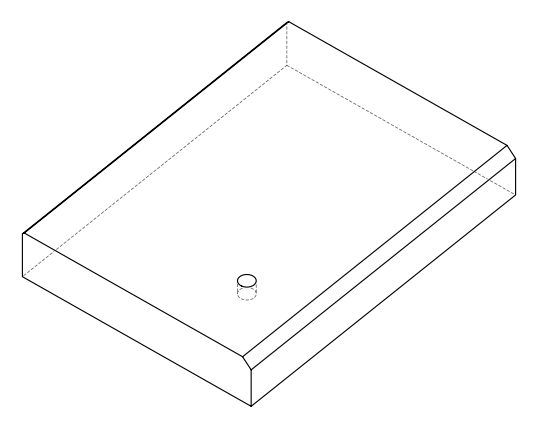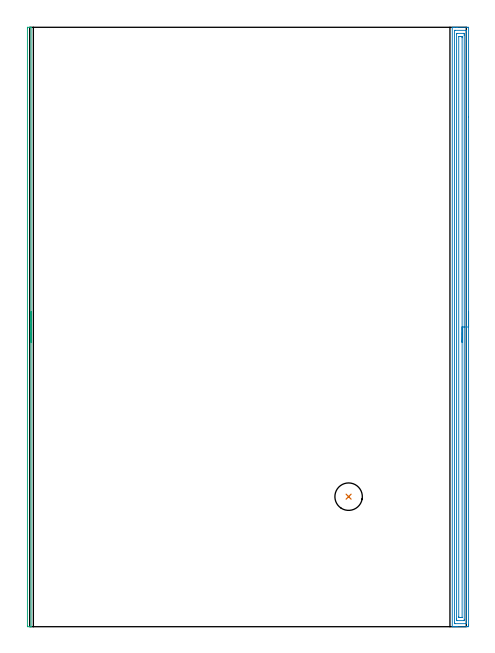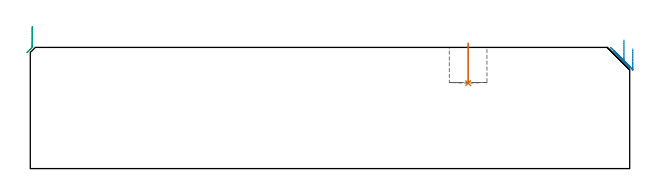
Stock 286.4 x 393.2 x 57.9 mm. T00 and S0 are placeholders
(PLAN: 3 operations, 1 tool changes, 16.2 min)
(1 INDEXABLE_INSERT_DRILL_BLIND_HOLE_FROM_SOLID | STEP1POCKET | NXT0302_007 | 0.08 min | 4291 mm3)
(2 AREA_MILL | FG_CHAMFER_SURFACE | UGT0205_001 | 12.83 min | 22505 mm3)
(3 AREA_MILL_1 | FG_CHAMFER_SURFACE_1 | UGT0205_001 | 3.3 min | 1125 mm3)
(TOOL NXT0302_007 | Index. Insert Drill 18mm [880-D1800L25-05] | D18 PA176 FL90 Z2)
(TOOL UGT0205_001 | Chamfer Mill 20 x 3 x 45 deg. | D20 FL50 Z2)
(OP 1 INDEXABLE_INSERT_DRILL_BLIND_HOLE_FROM_SOLID)
G17 G21 G94 G90
T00 M6
G54
G17 G0 G90 X209.2 Y85.3 S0 M3
G43 Z67.9 H1
G94 G81 G98 Z40.8 F250. R59.9
G80
M5
M2
(OP 2 AREA_MILL)
G17 G21 G94 G90
T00 M6
G54
G17 G0 G90 X287.9 Y206.6 S1061 M3
G43 Z67.9 H0
Z57.2
G94 G1 Y206.562 Z56.328 F250.
Y206.448 Z55.463
Y206.259 Z54.612
Y205.997 Z53.78
Y205.663 Z52.974
Y205.26 Z52.2
Y204.792 Z51.464
Y204.26 Z50.772
Y203.671 Z50.129
Y203.028 Z49.54
Y202.336 Z49.008
Y201.6 Z48.54
Y200.826 Z48.137
Y200.02 Z47.803
Y199.188 Z47.541
Y198.337 Z47.352
Y197.472 Z47.238
Y196.6 Z47.2
Y1.012
X287.899 Y0.612 Z47.201
X287.895 Y0.124 Z47.203
X287.892 Y0.009 Z47.206
X287.412 Y0.004 Z47.685
X286.807 Y0. Z48.29
X280.34 Z54.754
X279.783 Z55.314
X279.456 Z55.64
X278.899 Z56.197
X278.572 Z56.523
X277.918 Z57.181
X277.561 Z57.539
X277.217 Z57.874
X277.202 Y0.008 Z57.888
X277.2 Y0.165 Z57.9
Y393.035
X277.203 Y393.191 Z57.888
X277.216 Y393.192 Z57.875
X277.56 Y393.2 Z57.539
X277.918 Z57.181
X278.572 Z56.523
X279.783 Z55.314
X280.34 Z54.754
X287.412 Z47.685
X287.693 Y393.198 Z47.404
X287.892 Y393.19 Z47.206
X287.899 Y392.99 Z47.199
X287.9 Y334.404 Z47.2
Y196.6
X286.486 Z48.614
X286.485 Y2.185 Z48.615
X286.484 Y2.079 Z48.616
X286.48 Y2.027 Z48.62
X286.478 Y2.01 Z48.622
X286.431 Y2.008 Z48.669
X286.037 Y2.001 Z49.063
X278.964 Z56.136
X278.732 Y2.006 Z56.368
X278.626 Y2.01 Z56.474
X278.615 Y2.353 Z56.485
Y2.397
Y391.015
X278.617 Y391.121 Z56.483
X278.62 Y391.173 Z56.48
X278.623 Y391.19 Z56.477
X278.67 Y391.192 Z56.43
X279.064 Y391.199 Z56.036
X286.136 Z48.964
X286.368 Y391.194 Z48.732
X286.474 Y391.19 Z48.626
X286.485 Y390.847 Z48.615
Y390.803
X286.486 Y196.6 Z48.614
X285.072 Z50.028
X285.071 Y4.762 Z50.029
X285.069 Y4.183 Z50.031
X285.066 Y4.027 Z50.034
X285.065 Y4.015 Z50.035
X285.049 Y4.01 Z50.051
X285.002 Y4.004 Z50.098
X284.941 Y4.001 Z50.159
X280.521 Y4. Z54.579
X280.34 Y4.002 Z54.76
X280.159 Y4.006 Z54.941
X280.044 Y4.01 Z55.056
X280.035 Y4.079 Z55.065
X280.033 Y4.183 Z55.067
X280.03 Y4.496 Z55.07
X280.029 Y5.076 Z55.071
X280.028 Y5.391 Z55.072
X280.029 Y388.438 Z55.071
X280.031 Y389.017 Z55.069
X280.034 Y389.173 Z55.066
X280.035 Y389.185 Z55.065
X280.051 Y389.19 Z55.049
X280.099 Y389.196 Z55.001
X280.159 Y389.199 Z54.941
X284.579 Y389.2 Z50.521
X284.76 Y389.198 Z50.34
X284.941 Y389.194 Z50.159
X285.056 Y389.19 Z50.044
X285.065 Y389.121 Z50.035
X285.067 Y389.017 Z50.033
X285.07 Y388.704 Z50.03
X285.071 Y388.124 Z50.029
X285.072 Y387.81 Z50.028
Y196.6
X283.657 Z51.443
Y6.19
X283.656 Y6.094 Z51.444
X283.653 Y6.036 Z51.447
X283.651 Y6.011 Z51.449
X283.631 Y6.009 Z51.469
X283.419 Y6.004 Z51.681
X282.992 Y6. Z52.108
X282.961 Z52.139
X282.077 Z53.023
X281.674 Y6.003 Z53.426
X281.473 Y6.008 Z53.627
X281.453 Y6.01 Z53.647
X281.449 Y6.022 Z53.651
X281.446 Y6.059 Z53.654
X281.444 Y6.112 Z53.656
X281.443 Y6.641 Z53.657
Y387.01
X281.445 Y387.106 Z53.655
X281.447 Y387.164 Z53.653
X281.449 Y387.189 Z53.651
X281.469 Y387.191 Z53.631
X281.682 Y387.196 Z53.418
X282.108 Y387.2 Z52.992
X282.139 Z52.961
X283.023 Z52.077
X283.426 Y387.197 Z51.674
X283.627 Y387.192 Z51.473
X283.647 Y387.19 Z51.453
X283.651 Y387.178 Z51.449
X283.654 Y387.141 Z51.446
X283.656 Y387.088 Z51.444
X283.657 Y386.559 Z51.443
Y386.338
Y196.6
Y195.728 Z51.481
Y194.864 Z51.595
Y194.012 Z51.783
Y193.18 Z52.046
Y192.374 Z52.38
Y191.6 Z52.782
Y190.864 Z53.251
Y190.172 Z53.782
Y189.529 Z54.372
Y188.94 Z55.015
Y188.409 Z55.707
Y187.94 Z56.443
Y187.537 Z57.216
Y187.203 Z58.022
Y186.941 Z58.854
Y186.752 Z59.706
Y186.638 Z60.571
Y186.6 Z61.443
G0 Z67.9
M5
M2
(OP 3 AREA_MILL_1)
G17 G21 G94 G90
T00 M6
G54
G17 G0 G90 X0.9 Y206.6 S1061 M3
G43 Z67.9 H0
G94 G1 Y206.562 Z67.028 F250.
Y206.448 Z66.163
Y206.259 Z65.312
Y205.997 Z64.48
Y205.663 Z63.674
Y205.26 Z62.9
Y204.792 Z62.164
Y204.26 Z61.472
Y203.671 Z60.829
Y203.028 Z60.239
Y202.336 Z59.708
Y201.6 Z59.24
Y200.826 Z58.837
Y200.02 Z58.503
Y199.188 Z58.241
Y198.337 Z58.052
Y197.472 Z57.938
Y196.6 Z57.9
Y0.165
X0.897 Y0.01 Z57.888
X0.78 Y0.002 Z57.772
X0.658 Y0. Z57.657
X0.345 Z57.345
X-0.3 Z56.695
X-1.496 Y0.001 Z55.501
X-1.5 Y0.333 Z55.5
X-1.499 Y392.868 Z55.501
X-1.496 Y393.199
X-1.495 Y393.2 Z55.502
X-0.3 Z56.695
X0.345 Z57.345
X0.658 Z57.657
X0.78 Y393.198 Z57.772
X0.898 Y393.19 Z57.888
X0.9 Y393.035 Z57.9
Y196.6
Y195.728 Z57.938
Y194.864 Z58.052
Y194.012 Z58.241
Y193.18 Z58.503
Y192.374 Z58.837
Y191.6 Z59.24
Y190.864 Z59.708
Y190.172 Z60.239
Y189.529 Z60.829
Y188.94 Z61.472
Y188.409 Z62.164
Y187.94 Z62.9
Y187.537 Z63.674
Y187.203 Z64.48
Y186.941 Z65.312
Y186.752 Z66.163
Y186.638 Z67.028
Y186.6 Z67.9
M5
M2
